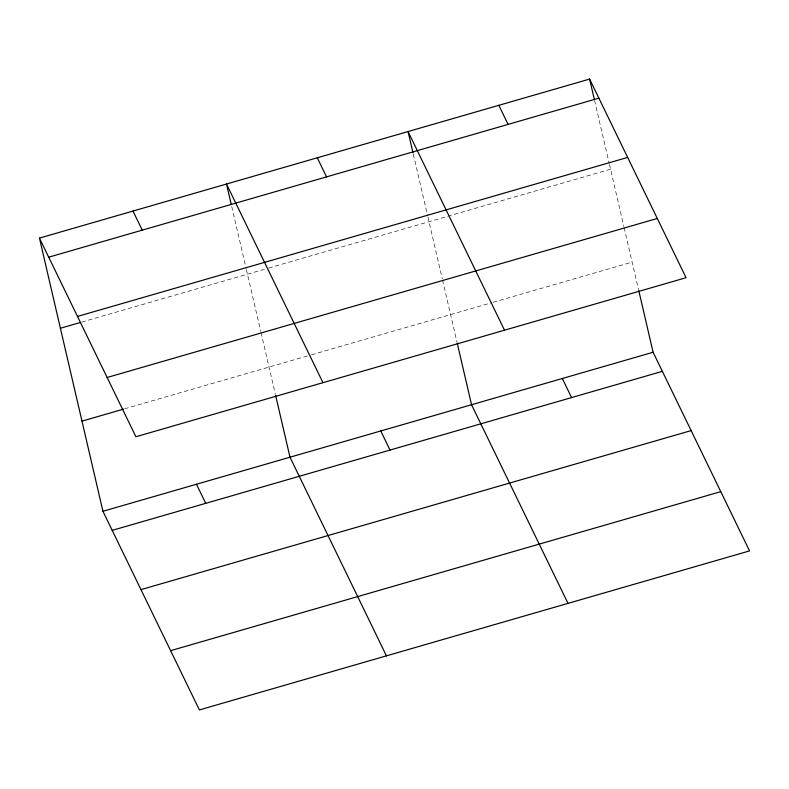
<?xml version="1.0" encoding="UTF-8"?>
<svg xmlns="http://www.w3.org/2000/svg" width="789" height="789" viewBox="0 0 789 789"><rect width="100%" height="100%" fill="white"/><g stroke="black" fill="none" stroke-linecap="round" stroke-linejoin="round"><path stroke-width="0.59" stroke-dasharray="3.94 2.96" d="M81.711 322.09L267.501 268.388M268.674 268.053L610.558 169.231M124.603 408.81L310.304 355.139M311.477 354.803L491.853 302.66M493.036 302.325L632.147 262.106M594.571 100.43L609.177 163.293M609.453 164.487L623.843 226.384M624.119 227.577L638.488 289.395M413.298 154.092L427.628 215.772M427.904 216.965L442.294 278.862M442.57 280.056L456.93 341.874M231.739 206.57L246.079 268.25M246.355 269.443L260.735 331.341M261.011 332.534L275.381 394.352"/><path stroke-width="1.18" d="M39.45 238.1L589.61 79.078L686.065 277.718L135.905 436.741L39.45 238.1L102.935 511.282L199.39 709.922L749.55 550.9L653.095 352.259L638.765 290.579M48.721 257.184L598.881 98.161M77.49 316.438L627.649 157.415M60.398 328.254L80.527 322.435M107.136 377.487L657.286 218.464M81.987 421.139L123.419 409.156M102.935 511.282L653.095 352.259M112.206 530.366L662.365 371.343M140.975 589.62L691.134 430.597M170.621 650.669L720.781 491.646M498.835 105.322L508.096 124.406M562.32 378.503L571.591 397.587M504.506 330.197L408.061 131.556L413.022 152.908M568.001 603.378L471.546 404.737L457.206 343.057M317.277 157.79L326.547 176.884M380.771 430.981L390.032 450.065M322.957 382.675L226.502 184.034L231.187 204.203M386.442 655.856L289.997 457.216L275.657 395.536M132.976 211.067L142.247 230.151M196.461 484.249L205.732 503.333M589.61 79.078L594.295 99.246"/></g></svg>
